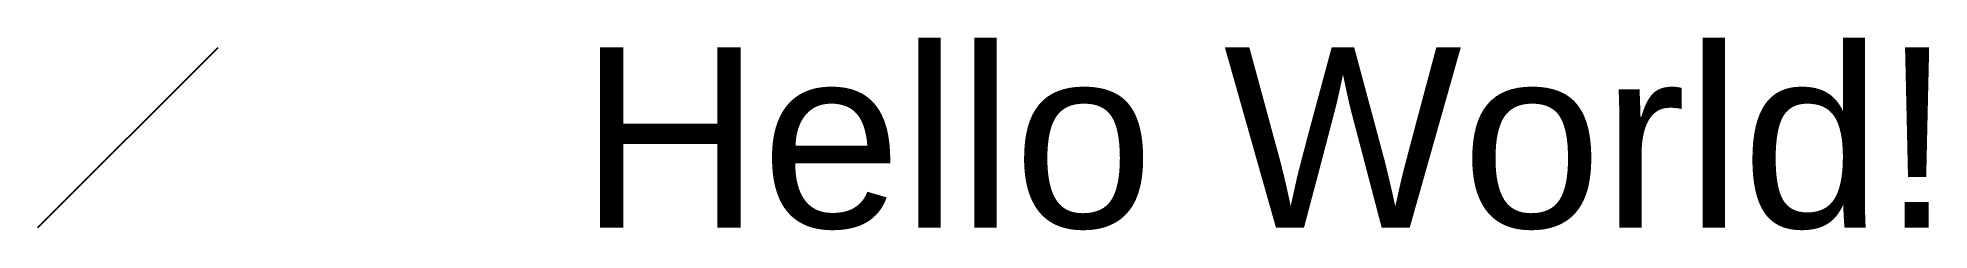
# Model space of a CAD drawing. Extents: x 0 to 10.5, y 0 to 1.1.
import ezdxf

# ---------------------------------------------------------------- set-up
doc = ezdxf.new("R2010")
doc.units = 0
doc.header["$MEASUREMENT"] = 0
doc.layers.get('0').update_dxf_attribs({"linetype": 'CONTINUOUS'})
doc.styles.get("Standard").update_dxf_attribs({"font": 'ARIAL.TTF', "width": 40, "oblique": 50})

msp = doc.modelspace()

# ---------------------------------------------------------------- linework, layer by layer
msp.add_line((0, 0), (1, 1, 1))

# ---------------------------------------------------------------- texts
msp.add_text('Hello World!', height=1).set_placement((3, 0, 1))

doc.saveas('drawing.dxf')
